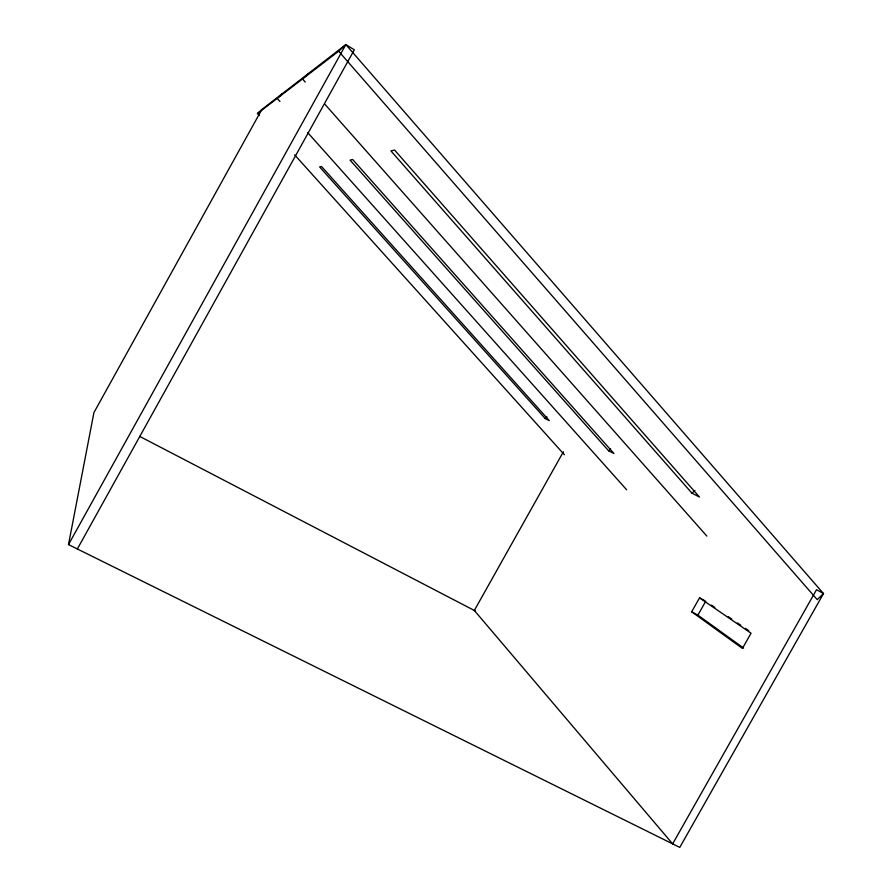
<?xml version="1.0" encoding="UTF-8"?>
<svg xmlns="http://www.w3.org/2000/svg" width="892" height="892" viewBox="0 0 892 892"><rect width="100%" height="100%" fill="white"/><g stroke="black" fill="none" stroke-linecap="round" stroke-linejoin="round"><path stroke-width="1.34" d="M259.327 115.592L257.465 113.529L338.659 51.212L345.84 44.6L823.494 593.57L679.771 847.4L68.506 544.588L93.928 412.583L261.824 109.515L345.84 44.6L354.336 49.774L77.359 548.981M68.506 544.588L345.84 44.6M563.365 451.809L474.332 610.462L672.646 843.877L816.537 589.69L823.494 593.57L817.228 599.647L338.659 51.212M699.54 597.852L751.042 633.208L742.445 648.406L691.679 611.778L699.54 597.852L704.725 600.673M743.593 648.027L697.901 615.157L705.762 601.23M691.991 493.209L699.439 497L394.61 150.079L390.919 150.904L691.991 493.209L694.89 490.422M608.589 450.783L613.964 453.515L352.675 159.512L350.065 160.103L608.589 450.783L610.574 448.888M545.235 418.549L549.271 420.611L321.555 166.525L319.626 166.96L545.235 418.549L546.963 416.921M257.465 113.529L261.824 109.515M282.229 93.749L277.178 98.399L279.954 101.51M308.442 73.501L302.511 78.953L305.276 82.086M139.598 436.344L475.302 610.975M691.679 611.778L697.901 615.157M711.415 605.111L714.804 607.43M728.363 616.718L731.752 619.048M737.405 622.917L740.795 625.236M745.322 628.336L748.711 630.666M294.672 154.885L564.402 454.742M307.762 132.663L626.663 489.786M324.666 104.007L706.854 536.092"/></g></svg>
